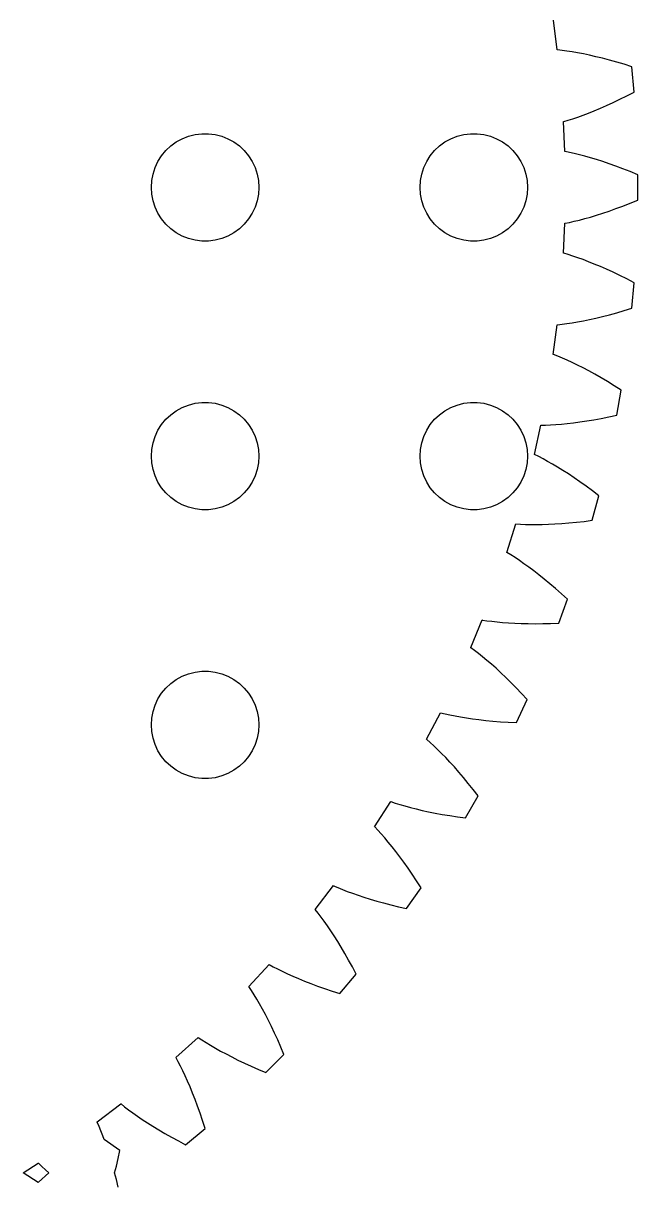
# Model space of a CAD drawing. Header units: metres. Extents: x -69 to 69, y 41 to 289.
# Drawn here: x 34.8 to 69.2, y 164.3 to 229.2 of the extents above; entities that cross this region are included whole.
import ezdxf

# ---------------------------------------------------------------- set-up
doc = ezdxf.new("R2010")
doc.units = ezdxf.units.M

msp = doc.modelspace()

# ---------------------------------------------------------------- linework, layer by layer
for p, q in [((64.6601, 227.67), (64.445, 229.327)), ((64.6716, 227.671), (64.6601, 227.67)), ((64.9271, 227.64), (64.6716, 227.671)), ((65.1998, 227.603), (64.9271, 227.64)), ((65.4896, 227.558), (65.1998, 227.603)), ((65.7962, 227.506), (65.4896, 227.558)), ((66.1196, 227.445), (65.7962, 227.506)), ((66.4595, 227.375), (66.1196, 227.445)), ((66.8157, 227.295), (66.4595, 227.375)), ((67.1879, 227.205), (66.8157, 227.295)), ((67.5759, 227.105), (67.1879, 227.205)), ((67.9795, 226.993), (67.5759, 227.105)), ((68.3983, 226.869), (67.9795, 226.993)), ((68.8321, 226.733), (68.3983, 226.869)), ((68.9556, 225.322), (68.8321, 226.733)), ((68.161, 224.918), (68.552, 225.112)), ((68.552, 225.112), (68.9556, 225.322)), ((66.7305, 224.278), (67.0674, 224.418)), ((67.0674, 224.418), (67.4184, 224.571)), ((67.4184, 224.571), (67.783, 224.738)), ((67.783, 224.738), (68.161, 224.918)), ((65.0127, 223.675), (65.0212, 223.676)), ((65.0826, 222.005), (65.0127, 223.675)), ((65.0212, 223.676), (65.2675, 223.75)), ((65.2675, 223.75), (65.5295, 223.834)), ((65.5295, 223.834), (65.8072, 223.928)), ((65.8072, 223.928), (66.1001, 224.033)), ((66.1001, 224.033), (66.4079, 224.15)), ((66.4079, 224.15), (66.7305, 224.278)), ((43.0877, 222.312), (43.3925, 222.533)), ((43.3925, 222.533), (43.7227, 222.714)), ((43.7227, 222.714), (44.0729, 222.853)), ((44.0729, 222.853), (44.4379, 222.947)), ((44.4379, 222.947), (44.8116, 222.994)), ((44.8116, 222.994), (45.1884, 222.994)), ((45.1884, 222.994), (45.5621, 222.947)), ((45.5621, 222.947), (45.927, 222.853)), ((45.927, 222.853), (46.2773, 222.714)), ((46.2773, 222.714), (46.6075, 222.533)), ((46.6075, 222.533), (46.9123, 222.312)), ((58.0877, 222.312), (58.3925, 222.533)), ((58.3925, 222.533), (58.7227, 222.714)), ((58.7227, 222.714), (59.0729, 222.853)), ((59.0729, 222.853), (59.4379, 222.947)), ((59.4379, 222.947), (59.8116, 222.994)), ((59.8116, 222.994), (60.1884, 222.994)), ((60.1884, 222.994), (60.5621, 222.947)), ((60.5621, 222.947), (60.927, 222.853)), ((60.927, 222.853), (61.2773, 222.714)), ((61.2773, 222.714), (61.6075, 222.533)), ((61.6075, 222.533), (61.9123, 222.312)), ((42.3711, 221.445), (42.5729, 221.763)), ((42.5729, 221.763), (42.8131, 222.054)), ((42.8131, 222.054), (43.0877, 222.312)), ((46.9123, 222.312), (47.1869, 222.054)), ((47.1869, 222.054), (47.427, 221.763)), ((47.427, 221.763), (47.6289, 221.445)), ((57.3711, 221.445), (57.5729, 221.763)), ((57.5729, 221.763), (57.8131, 222.054)), ((57.8131, 222.054), (58.0877, 222.312)), ((61.9123, 222.312), (62.1869, 222.054)), ((62.1869, 222.054), (62.427, 221.763)), ((62.427, 221.763), (62.6289, 221.445)), ((65.0941, 222.005), (65.0826, 222.005)), ((65.3459, 221.953), (65.0941, 222.005)), ((65.6144, 221.892), (65.3459, 221.953)), ((65.8992, 221.822), (65.6144, 221.892)), ((66.2001, 221.743), (65.8992, 221.822)), ((66.5169, 221.654), (66.2001, 221.743)), ((42.0942, 220.746), (42.2107, 221.104)), ((42.2107, 221.104), (42.3711, 221.445)), ((47.6289, 221.445), (47.7893, 221.104)), ((47.7893, 221.104), (47.9057, 220.746)), ((57.0942, 220.746), (57.2107, 221.104)), ((57.2107, 221.104), (57.3711, 221.445)), ((62.6289, 221.445), (62.7893, 221.104)), ((62.7893, 221.104), (62.9057, 220.746)), ((66.8494, 221.555), (66.5169, 221.654)), ((67.1973, 221.444), (66.8494, 221.555)), ((67.5602, 221.322), (67.1973, 221.444)), ((67.938, 221.188), (67.5602, 221.322)), ((68.3303, 221.042), (67.938, 221.188)), ((42.0237, 220.376), (42.0942, 220.746)), ((47.9057, 220.746), (47.9763, 220.376)), ((57.0237, 220.376), (57.0942, 220.746)), ((62.9057, 220.746), (62.9763, 220.376)), ((68.7367, 220.882), (68.3303, 221.042)), ((69.157, 220.708), (68.7367, 220.882)), ((69.157, 219.292), (69.157, 220.708)), ((42, 220), (42.0237, 220.376)), ((42.0237, 219.624), (42, 220)), ((47.9763, 220.376), (48, 220)), ((48, 220), (47.9763, 219.624)), ((57, 220), (57.0237, 220.376)), ((57.0237, 219.624), (57, 220)), ((62.9763, 220.376), (63, 220)), ((63, 220), (62.9763, 219.624)), ((42.0942, 219.254), (42.0237, 219.624)), ((42.2107, 218.896), (42.0942, 219.254)), ((47.9057, 219.254), (47.7893, 218.896)), ((47.9763, 219.624), (47.9057, 219.254)), ((57.0942, 219.254), (57.0237, 219.624)), ((57.2107, 218.896), (57.0942, 219.254)), ((62.9057, 219.254), (62.7893, 218.896)), ((62.9763, 219.624), (62.9057, 219.254)), ((68.7367, 219.118), (69.157, 219.292)), ((42.3711, 218.555), (42.2107, 218.896)), ((42.5729, 218.237), (42.3711, 218.555)), ((47.6289, 218.555), (47.427, 218.237)), ((47.7893, 218.896), (47.6289, 218.555)), ((57.3711, 218.555), (57.2107, 218.896)), ((57.5729, 218.237), (57.3711, 218.555)), ((62.6289, 218.555), (62.427, 218.237)), ((62.7893, 218.896), (62.6289, 218.555)), ((66.8494, 218.445), (67.1973, 218.556)), ((67.1973, 218.556), (67.5602, 218.678)), ((67.5602, 218.678), (67.938, 218.812)), ((67.938, 218.812), (68.3303, 218.958)), ((68.3303, 218.958), (68.7367, 219.118)), ((42.8131, 217.946), (42.5729, 218.237)), ((43.0877, 217.688), (42.8131, 217.946)), ((47.1869, 217.946), (46.9123, 217.688)), ((47.427, 218.237), (47.1869, 217.946)), ((57.8131, 217.946), (57.5729, 218.237)), ((58.0877, 217.688), (57.8131, 217.946)), ((62.1869, 217.946), (61.9123, 217.688)), ((62.427, 218.237), (62.1869, 217.946)), ((65.0096, 216.325), (65.0856, 217.995)), ((65.0856, 217.995), (65.0941, 217.995)), ((65.0941, 217.995), (65.3459, 218.047)), ((65.3459, 218.047), (65.6144, 218.108)), ((65.6144, 218.108), (65.8992, 218.178)), ((65.8992, 218.178), (66.2001, 218.257)), ((66.2001, 218.257), (66.5169, 218.346)), ((66.5169, 218.346), (66.8494, 218.445)), ((43.3925, 217.467), (43.0877, 217.688)), ((43.7227, 217.286), (43.3925, 217.467)), ((44.0729, 217.147), (43.7227, 217.286)), ((46.2773, 217.286), (45.927, 217.147)), ((46.6075, 217.467), (46.2773, 217.286)), ((46.9123, 217.688), (46.6075, 217.467)), ((58.3925, 217.467), (58.0877, 217.688)), ((58.7227, 217.286), (58.3925, 217.467)), ((59.0729, 217.147), (58.7227, 217.286)), ((61.2773, 217.286), (60.927, 217.147)), ((61.6075, 217.467), (61.2773, 217.286)), ((61.9123, 217.688), (61.6075, 217.467)), ((44.4379, 217.053), (44.0729, 217.147)), ((44.8116, 217.006), (44.4379, 217.053)), ((45.1884, 217.006), (44.8116, 217.006)), ((45.5621, 217.053), (45.1884, 217.006)), ((45.927, 217.147), (45.5621, 217.053)), ((59.4379, 217.053), (59.0729, 217.147)), ((59.8116, 217.006), (59.4379, 217.053)), ((60.1884, 217.006), (59.8116, 217.006)), ((60.5621, 217.053), (60.1884, 217.006)), ((60.927, 217.147), (60.5621, 217.053)), ((65.0212, 216.324), (65.0096, 216.325)), ((65.2675, 216.25), (65.0212, 216.324)), ((65.5295, 216.166), (65.2675, 216.25)), ((65.8072, 216.072), (65.5295, 216.166)), ((66.1001, 215.967), (65.8072, 216.072)), ((66.4079, 215.85), (66.1001, 215.967)), ((66.7305, 215.722), (66.4079, 215.85)), ((67.0674, 215.582), (66.7305, 215.722)), ((67.4184, 215.429), (67.0674, 215.582)), ((67.783, 215.262), (67.4184, 215.429)), ((68.161, 215.082), (67.783, 215.262)), ((68.552, 214.888), (68.161, 215.082)), ((68.9556, 214.678), (68.552, 214.888)), ((68.8321, 213.267), (68.9556, 214.678)), ((66.4595, 212.625), (66.8157, 212.705)), ((66.8157, 212.705), (67.1879, 212.795)), ((67.1879, 212.795), (67.5759, 212.895)), ((67.5759, 212.895), (67.9795, 213.007)), ((67.9795, 213.007), (68.3983, 213.131)), ((68.3983, 213.131), (68.8321, 213.267)), ((64.442, 210.673), (64.6632, 212.33)), ((64.6632, 212.33), (64.6716, 212.329)), ((64.6716, 212.329), (64.9271, 212.36)), ((64.9271, 212.36), (65.1998, 212.397)), ((65.1998, 212.397), (65.4896, 212.442)), ((65.4896, 212.442), (65.7962, 212.494)), ((65.7962, 212.494), (66.1196, 212.555)), ((66.1196, 212.555), (66.4595, 212.625)), ((64.4534, 210.671), (64.442, 210.673)), ((64.6922, 210.576), (64.4534, 210.671)), ((64.946, 210.469), (64.6922, 210.576)), ((65.2144, 210.351), (64.946, 210.469)), ((65.497, 210.221), (65.2144, 210.351)), ((65.7936, 210.078), (65.497, 210.221)), ((66.1037, 209.923), (65.7936, 210.078)), ((66.4271, 209.754), (66.1037, 209.923)), ((66.7634, 209.57), (66.4271, 209.754)), ((67.1122, 209.373), (66.7634, 209.57)), ((67.473, 209.16), (67.1122, 209.373)), ((67.8456, 208.932), (67.473, 209.16)), ((68.2294, 208.689), (67.8456, 208.932)), ((67.9834, 207.293), (68.2294, 208.689)), ((43.0877, 207.312), (43.3925, 207.533)), ((43.3925, 207.533), (43.7227, 207.714)), ((43.7227, 207.714), (44.0729, 207.853)), ((44.0729, 207.853), (44.4379, 207.947)), ((44.4379, 207.947), (44.8116, 207.994)), ((44.8116, 207.994), (45.1884, 207.994)), ((45.1884, 207.994), (45.5621, 207.947)), ((45.5621, 207.947), (45.927, 207.853)), ((45.927, 207.853), (46.2773, 207.714)), ((46.2773, 207.714), (46.6075, 207.533)), ((46.6075, 207.533), (46.9123, 207.312)), ((58.0877, 207.312), (58.3925, 207.533)), ((58.3925, 207.533), (58.7227, 207.714)), ((58.7227, 207.714), (59.0729, 207.853)), ((59.0729, 207.853), (59.4379, 207.947)), ((59.4379, 207.947), (59.8116, 207.994)), ((59.8116, 207.994), (60.1884, 207.994)), ((60.1884, 207.994), (60.5621, 207.947)), ((60.5621, 207.947), (60.927, 207.853)), ((60.927, 207.853), (61.2773, 207.714)), ((61.2773, 207.714), (61.6075, 207.533)), ((61.6075, 207.533), (61.9123, 207.312)), ((42.5729, 206.763), (42.8131, 207.054)), ((42.8131, 207.054), (43.0877, 207.312)), ((46.9123, 207.312), (47.1869, 207.054)), ((47.1869, 207.054), (47.427, 206.763)), ((57.5729, 206.763), (57.8131, 207.054)), ((57.8131, 207.054), (58.0877, 207.312)), ((61.9123, 207.312), (62.1869, 207.054)), ((62.1869, 207.054), (62.427, 206.763)), ((64.8917, 206.788), (65.2191, 206.821)), ((65.2191, 206.821), (65.5638, 206.861)), ((65.5638, 206.861), (65.9256, 206.909)), ((65.9256, 206.909), (66.3042, 206.966)), ((66.3042, 206.966), (66.6995, 207.033)), ((66.6995, 207.033), (67.1113, 207.109)), ((67.1113, 207.109), (67.5393, 207.196)), ((67.5393, 207.196), (67.9834, 207.293)), ((42.2107, 206.104), (42.3711, 206.445)), ((42.3711, 206.445), (42.5729, 206.763)), ((47.427, 206.763), (47.6289, 206.445)), ((47.6289, 206.445), (47.7893, 206.104)), ((57.2107, 206.104), (57.3711, 206.445)), ((57.3711, 206.445), (57.5729, 206.763)), ((62.427, 206.763), (62.6289, 206.445)), ((62.6289, 206.445), (62.7893, 206.104)), ((63.3838, 205.092), (63.7487, 206.723)), ((63.7487, 206.723), (63.757, 206.722)), ((63.757, 206.722), (64.0141, 206.73)), ((64.0141, 206.73), (64.289, 206.743)), ((64.289, 206.743), (64.5816, 206.762)), ((64.5816, 206.762), (64.8917, 206.788)), ((42.0237, 205.376), (42.0942, 205.746)), ((42.0942, 205.746), (42.2107, 206.104)), ((47.7893, 206.104), (47.9057, 205.746)), ((47.9057, 205.746), (47.9763, 205.376)), ((57.0237, 205.376), (57.0942, 205.746)), ((57.0942, 205.746), (57.2107, 206.104)), ((62.7893, 206.104), (62.9057, 205.746)), ((62.9057, 205.746), (62.9763, 205.376)), ((42, 205), (42.0237, 205.376)), ((42.0237, 204.624), (42, 205)), ((47.9763, 205.376), (48, 205)), ((48, 205), (47.9763, 204.624)), ((57, 205), (57.0237, 205.376)), ((57.0237, 204.624), (57, 205)), ((62.9763, 205.376), (63, 205)), ((63, 205), (62.9763, 204.624)), ((63.3951, 205.089), (63.3838, 205.092)), ((63.6247, 204.973), (63.3951, 205.089)), ((63.8682, 204.845), (63.6247, 204.973)), ((42.0942, 204.254), (42.0237, 204.624)), ((42.2107, 203.896), (42.0942, 204.254)), ((47.9057, 204.254), (47.7893, 203.896)), ((47.9763, 204.624), (47.9057, 204.254)), ((57.0942, 204.254), (57.0237, 204.624)), ((57.2107, 203.896), (57.0942, 204.254)), ((62.9057, 204.254), (62.7893, 203.896)), ((62.9763, 204.624), (62.9057, 204.254)), ((64.1252, 204.704), (63.8682, 204.845)), ((64.3954, 204.55), (64.1252, 204.704)), ((64.6785, 204.382), (64.3954, 204.55)), ((64.9739, 204.2), (64.6785, 204.382)), ((42.3711, 203.555), (42.2107, 203.896)), ((47.7893, 203.896), (47.6289, 203.555)), ((57.3711, 203.555), (57.2107, 203.896)), ((62.7893, 203.896), (62.6289, 203.555)), ((65.2813, 204.003), (64.9739, 204.2)), ((65.6004, 203.791), (65.2813, 204.003)), ((65.9306, 203.564), (65.6004, 203.791)), ((42.5729, 203.237), (42.3711, 203.555)), ((42.8131, 202.946), (42.5729, 203.237)), ((43.0877, 202.688), (42.8131, 202.946)), ((47.1869, 202.946), (46.9123, 202.688)), ((47.427, 203.237), (47.1869, 202.946)), ((47.6289, 203.555), (47.427, 203.237)), ((57.5729, 203.237), (57.3711, 203.555)), ((57.8131, 202.946), (57.5729, 203.237)), ((58.0877, 202.688), (57.8131, 202.946)), ((62.1869, 202.946), (61.9123, 202.688)), ((62.427, 203.237), (62.1869, 202.946)), ((62.6289, 203.555), (62.427, 203.237)), ((66.2715, 203.321), (65.9306, 203.564)), ((66.6228, 203.061), (66.2715, 203.321)), ((66.9839, 202.785), (66.6228, 203.061)), ((43.3925, 202.467), (43.0877, 202.688)), ((43.7227, 202.286), (43.3925, 202.467)), ((44.0729, 202.147), (43.7227, 202.286)), ((46.2773, 202.286), (45.927, 202.147)), ((46.6075, 202.467), (46.2773, 202.286)), ((46.9123, 202.688), (46.6075, 202.467)), ((58.3925, 202.467), (58.0877, 202.688)), ((58.7227, 202.286), (58.3925, 202.467)), ((59.0729, 202.147), (58.7227, 202.286)), ((61.2773, 202.286), (60.927, 202.147)), ((61.6075, 202.467), (61.2773, 202.286)), ((61.9123, 202.688), (61.6075, 202.467)), ((66.6172, 201.417), (66.9839, 202.785)), ((44.4379, 202.053), (44.0729, 202.147)), ((44.8116, 202.006), (44.4379, 202.053)), ((45.1884, 202.006), (44.8116, 202.006)), ((45.5621, 202.053), (45.1884, 202.006)), ((45.927, 202.147), (45.5621, 202.053)), ((59.4379, 202.053), (59.0729, 202.147)), ((59.8116, 202.006), (59.4379, 202.053)), ((60.1884, 202.006), (59.8116, 202.006)), ((60.5621, 202.053), (60.1884, 202.006)), ((60.927, 202.147), (60.5621, 202.053)), ((61.8433, 199.624), (62.349, 201.218)), ((62.349, 201.218), (62.3571, 201.215)), ((62.3571, 201.215), (62.614, 201.201)), ((62.614, 201.201), (62.889, 201.191)), ((62.889, 201.191), (63.1821, 201.184)), ((63.1821, 201.184), (63.4933, 201.183)), ((63.4933, 201.183), (63.8223, 201.187)), ((63.8223, 201.187), (64.1692, 201.197)), ((64.1692, 201.197), (64.5338, 201.213)), ((64.5338, 201.213), (64.9159, 201.237)), ((64.9159, 201.237), (65.3155, 201.269)), ((65.3155, 201.269), (65.7324, 201.309)), ((65.7324, 201.309), (66.1664, 201.358)), ((66.1664, 201.358), (66.6172, 201.417)), ((61.8543, 199.621), (61.8433, 199.624)), ((62.0729, 199.485), (61.8543, 199.621)), ((62.3043, 199.336), (62.0729, 199.485)), ((62.5481, 199.173), (62.3043, 199.336)), ((62.8038, 198.996), (62.5481, 199.173)), ((63.0711, 198.804), (62.8038, 198.996)), ((63.3495, 198.597), (63.0711, 198.804)), ((63.6387, 198.374), (63.3495, 198.597)), ((63.938, 198.136), (63.6387, 198.374)), ((64.2472, 197.88), (63.938, 198.136)), ((64.5657, 197.608), (64.2472, 197.88)), ((64.893, 197.319), (64.5657, 197.608)), ((65.2286, 197.013), (64.893, 197.319)), ((64.7441, 195.681), (65.2286, 197.013)), ((59.8321, 194.312), (60.4747, 195.855)), ((60.4747, 195.855), (60.4826, 195.852)), ((60.4826, 195.852), (60.7373, 195.816)), ((60.7373, 195.816), (61.0103, 195.781)), ((61.0103, 195.781), (61.3018, 195.749)), ((61.3018, 195.749), (61.6116, 195.72)), ((61.6116, 195.72), (61.9398, 195.696)), ((61.9398, 195.696), (62.2862, 195.675)), ((62.2862, 195.675), (62.6508, 195.66)), ((62.6508, 195.66), (63.0336, 195.651)), ((63.0336, 195.651), (63.4344, 195.647)), ((63.4344, 195.647), (63.8532, 195.651)), ((63.8532, 195.651), (64.2898, 195.662)), ((64.2898, 195.662), (64.7441, 195.681)), ((59.8428, 194.307), (59.8321, 194.312)), ((60.0487, 194.153), (59.8428, 194.307)), ((60.2662, 193.985), (60.0487, 194.153)), ((60.4949, 193.801), (60.2662, 193.985)), ((60.7342, 193.602), (60.4949, 193.801)), ((60.9838, 193.388), (60.7342, 193.602)), ((61.2431, 193.157), (60.9838, 193.388)), ((43.3925, 192.533), (43.7227, 192.714)), ((43.7227, 192.714), (44.0729, 192.853)), ((44.0729, 192.853), (44.4379, 192.947)), ((44.4379, 192.947), (44.8116, 192.994)), ((44.8116, 192.994), (45.1884, 192.994)), ((45.1884, 192.994), (45.5621, 192.947)), ((45.5621, 192.947), (45.927, 192.853)), ((45.927, 192.853), (46.2773, 192.714)), ((46.2773, 192.714), (46.6075, 192.533)), ((61.5117, 192.91), (61.2431, 193.157)), ((61.7891, 192.646), (61.5117, 192.91)), ((62.0749, 192.365), (61.7891, 192.646)), ((42.5729, 191.763), (42.8131, 192.054)), ((42.8131, 192.054), (43.0877, 192.312)), ((43.0877, 192.312), (43.3925, 192.533)), ((46.6075, 192.533), (46.9123, 192.312)), ((46.9123, 192.312), (47.1869, 192.054)), ((47.1869, 192.054), (47.427, 191.763)), ((62.3684, 192.066), (62.0749, 192.365)), ((62.6693, 191.75), (62.3684, 192.066)), ((42.2107, 191.104), (42.3711, 191.445)), ((42.3711, 191.445), (42.5729, 191.763)), ((47.427, 191.763), (47.6289, 191.445)), ((47.6289, 191.445), (47.7893, 191.104)), ((62.3782, 190.131), (62.9769, 191.415)), ((62.9769, 191.415), (62.6693, 191.75)), ((42.0237, 190.376), (42.0942, 190.746)), ((42.0942, 190.746), (42.2107, 191.104)), ((47.7893, 191.104), (47.9057, 190.746)), ((47.9057, 190.746), (47.9763, 190.376)), ((57.3656, 189.195), (58.1403, 190.676)), ((58.1403, 190.676), (58.1478, 190.673)), ((58.1478, 190.673), (58.3983, 190.614)), ((58.3983, 190.614), (58.6674, 190.556)), ((42, 190), (42.0237, 190.376)), ((42.0237, 189.624), (42, 190)), ((47.9763, 190.376), (48, 190)), ((48, 190), (47.9763, 189.624)), ((58.6674, 190.556), (58.9549, 190.499)), ((58.9549, 190.499), (59.2611, 190.443)), ((59.2611, 190.443), (59.5858, 190.39)), ((59.5858, 190.39), (59.9291, 190.339)), ((59.9291, 190.339), (60.291, 190.292)), ((60.291, 190.292), (60.6715, 190.249)), ((60.6715, 190.249), (61.0706, 190.211)), ((61.0706, 190.211), (61.4881, 190.178)), ((61.4881, 190.178), (61.924, 190.151)), ((61.924, 190.151), (62.3782, 190.131)), ((42.0942, 189.254), (42.0237, 189.624)), ((47.9763, 189.624), (47.9057, 189.254)), ((42.2107, 188.896), (42.0942, 189.254)), ((42.3711, 188.555), (42.2107, 188.896)), ((47.7893, 188.896), (47.6289, 188.555)), ((47.9057, 189.254), (47.7893, 188.896)), ((57.3758, 189.19), (57.3656, 189.195)), ((57.5675, 189.018), (57.3758, 189.19)), ((57.7695, 188.831), (57.5675, 189.018)), ((57.9813, 188.628), (57.7695, 188.831)), ((42.5729, 188.237), (42.3711, 188.555)), ((42.8131, 187.946), (42.5729, 188.237)), ((47.427, 188.237), (47.1869, 187.946)), ((47.6289, 188.555), (47.427, 188.237)), ((58.2024, 188.409), (57.9813, 188.628)), ((58.4323, 188.174), (58.2024, 188.409)), ((58.6705, 187.922), (58.4323, 188.174)), ((43.0877, 187.688), (42.8131, 187.946)), ((43.3925, 187.467), (43.0877, 187.688)), ((43.7227, 187.286), (43.3925, 187.467)), ((46.6075, 187.467), (46.2773, 187.286)), ((46.9123, 187.688), (46.6075, 187.467)), ((47.1869, 187.946), (46.9123, 187.688)), ((58.9166, 187.652), (58.6705, 187.922)), ((59.17, 187.365), (58.9166, 187.652)), ((59.4301, 187.06), (59.17, 187.365)), ((44.0729, 187.147), (43.7227, 187.286)), ((44.4379, 187.053), (44.0729, 187.147)), ((44.8116, 187.006), (44.4379, 187.053)), ((45.1884, 187.006), (44.8116, 187.006)), ((45.5621, 187.053), (45.1884, 187.006)), ((45.927, 187.147), (45.5621, 187.053)), ((46.2773, 187.286), (45.927, 187.147)), ((59.6965, 186.737), (59.4301, 187.06)), ((59.9686, 186.395), (59.6965, 186.737)), ((60.2459, 186.035), (59.9686, 186.395)), ((54.4625, 184.313), (55.3633, 185.721)), ((55.3633, 185.721), (55.3705, 185.716)), ((55.3705, 185.716), (55.615, 185.636)), ((55.615, 185.636), (55.8779, 185.555)), ((55.8779, 185.555), (56.1594, 185.473)), ((56.1594, 185.473), (56.4595, 185.391)), ((59.5376, 184.808), (60.2459, 186.035)), ((56.4595, 185.391), (56.7783, 185.309)), ((56.7783, 185.309), (57.116, 185.229)), ((57.116, 185.229), (57.4724, 185.151)), ((57.4724, 185.151), (57.8477, 185.075)), ((57.8477, 185.075), (58.2419, 185.002)), ((58.2419, 185.002), (58.655, 184.933)), ((58.655, 184.933), (59.0869, 184.868)), ((59.0869, 184.868), (59.5376, 184.808)), ((54.4722, 184.306), (54.4625, 184.313)), ((54.6482, 184.119), (54.4722, 184.306)), ((54.8331, 183.915), (54.6482, 184.119)), ((55.0264, 183.694), (54.8331, 183.915)), ((55.2276, 183.457), (55.0264, 183.694)), ((55.4361, 183.202), (55.2276, 183.457)), ((55.6515, 182.93), (55.4361, 183.202)), ((55.8731, 182.64), (55.6515, 182.93)), ((56.1005, 182.332), (55.8731, 182.64)), ((56.3331, 182.006), (56.1005, 182.332)), ((56.5703, 181.661), (56.3331, 182.006)), ((56.8116, 181.297), (56.5703, 181.661)), ((51.1449, 179.702), (52.165, 181.026)), ((52.165, 181.026), (52.1718, 181.021)), ((52.1718, 181.021), (52.4083, 180.92)), ((52.4083, 180.92), (52.6631, 180.816)), ((56.2438, 179.753), (57.0564, 180.913)), ((57.0564, 180.913), (56.8116, 181.297)), ((52.6631, 180.816), (52.9364, 180.709)), ((52.9364, 180.709), (53.2282, 180.602)), ((53.2282, 180.602), (53.5388, 180.493)), ((53.5388, 180.493), (53.8681, 180.383)), ((53.8681, 180.383), (54.2164, 180.274)), ((54.2164, 180.274), (54.5837, 180.166)), ((51.154, 179.694), (51.1449, 179.702)), ((51.313, 179.492), (51.154, 179.694)), ((54.5837, 180.166), (54.97, 180.059)), ((54.97, 180.059), (55.3755, 179.954)), ((55.3755, 179.954), (55.8001, 179.852)), ((55.8001, 179.852), (56.2438, 179.753)), ((51.4794, 179.273), (51.313, 179.492)), ((51.6528, 179.037), (51.4794, 179.273)), ((51.8325, 178.783), (51.6528, 179.037)), ((52.0181, 178.511), (51.8325, 178.783)), ((52.2088, 178.221), (52.0181, 178.511)), ((52.4044, 177.913), (52.2088, 178.221)), ((52.604, 177.586), (52.4044, 177.913)), ((52.8073, 177.241), (52.604, 177.586)), ((53.0135, 176.876), (52.8073, 177.241)), ((47.438, 175.397), (48.5697, 176.628)), ((48.5697, 176.628), (48.576, 176.622)), ((48.576, 176.622), (48.8028, 176.501)), ((48.8028, 176.501), (49.0476, 176.375)), ((49.0476, 176.375), (49.3106, 176.245)), ((53.2222, 176.492), (53.0135, 176.876)), ((53.4326, 176.089), (53.2222, 176.492)), ((49.3106, 176.245), (49.5919, 176.112)), ((49.5919, 176.112), (49.8918, 175.977)), ((49.8918, 175.977), (50.2103, 175.839)), ((50.2103, 175.839), (50.5478, 175.7)), ((50.5478, 175.7), (50.9042, 175.56)), ((52.522, 175.004), (53.4326, 176.089)), ((47.4464, 175.389), (47.438, 175.397)), ((47.5872, 175.174), (47.4464, 175.389)), ((47.7339, 174.941), (47.5872, 175.174)), ((50.9042, 175.56), (51.2798, 175.42)), ((51.2798, 175.42), (51.6745, 175.28)), ((51.6745, 175.28), (52.0886, 175.141)), ((52.0886, 175.141), (52.522, 175.004)), ((47.886, 174.691), (47.7339, 174.941)), ((48.0429, 174.422), (47.886, 174.691)), ((48.2041, 174.135), (48.0429, 174.422)), ((48.3689, 173.83), (48.2041, 174.135)), ((48.5368, 173.506), (48.3689, 173.83)), ((48.7072, 173.163), (48.5368, 173.506)), ((48.8796, 172.801), (48.7072, 173.163)), ((43.3701, 171.433), (44.6047, 172.56)), ((44.6047, 172.56), (44.6105, 172.554)), ((44.6105, 172.554), (44.8259, 172.413)), ((49.0533, 172.42), (48.8796, 172.801)), ((44.8259, 172.413), (45.0588, 172.266)), ((45.0588, 172.266), (45.3094, 172.114)), ((45.3094, 172.114), (45.5781, 171.957)), ((45.5781, 171.957), (45.865, 171.796)), ((49.2277, 172.019), (49.0533, 172.42)), ((49.4023, 171.599), (49.2277, 172.019)), ((43.3778, 171.424), (43.3701, 171.433)), ((43.4993, 171.197), (43.3778, 171.424)), ((43.6252, 170.952), (43.4993, 171.197)), ((45.865, 171.796), (46.1704, 171.631)), ((46.1704, 171.631), (46.4944, 171.463)), ((46.4944, 171.463), (46.8373, 171.293)), ((46.8373, 171.293), (47.1992, 171.12)), ((48.4005, 170.598), (49.4023, 171.599)), ((43.7548, 170.689), (43.6252, 170.952)), ((43.8877, 170.408), (43.7548, 170.689)), ((47.1992, 171.12), (47.5803, 170.947)), ((47.5803, 170.947), (47.9807, 170.772)), ((47.9807, 170.772), (48.4005, 170.598)), ((44.0232, 170.108), (43.8877, 170.408)), ((44.1608, 169.79), (44.0232, 170.108)), ((44.2999, 169.452), (44.1608, 169.79)), ((44.4397, 169.096), (44.2999, 169.452)), ((38.9722, 167.837), (40.3003, 168.853)), ((40.3003, 168.853), (40.3055, 168.846)), ((40.3055, 168.846), (40.5078, 168.687)), ((40.5078, 168.687), (40.727, 168.521)), ((44.5799, 168.72), (44.4397, 169.096)), ((44.7197, 168.325), (44.5799, 168.72)), ((40.727, 168.521), (40.9635, 168.347)), ((40.9635, 168.347), (41.2175, 168.167)), ((41.2175, 168.167), (41.4892, 167.982)), ((41.4892, 167.982), (41.7791, 167.791)), ((44.8586, 167.911), (44.7197, 168.325)), ((38.9791, 167.828), (38.9722, 167.837)), ((39.0803, 167.592), (38.9791, 167.828)), ((39.1844, 167.337), (39.0803, 167.592)), ((39.2906, 167.064), (39.1844, 167.337)), ((41.7791, 167.791), (42.0872, 167.596)), ((42.0872, 167.596), (42.414, 167.396)), ((42.414, 167.396), (42.7595, 167.193)), ((43.9107, 166.567), (44.9959, 167.478)), ((44.9959, 167.478), (44.8586, 167.911)), ((39.3654, 166.861), (39.2906, 167.064)), ((40.2471, 166.244), (39.3654, 166.861)), ((42.7595, 167.193), (43.124, 166.986)), ((43.124, 166.986), (43.5076, 166.778)), ((43.5076, 166.778), (43.9107, 166.567)), ((40.1481, 165.8), (40.2471, 166.244)), ((34.8466, 165), (35.6891, 165.535)), ((35.6891, 165.535), (35.6938, 165.528)), ((35.6938, 165.528), (35.8814, 165.352)), ((35.8814, 165.352), (36.0853, 165.167)), ((39.9487, 165), (40.0458, 165.375)), ((40.0458, 165.375), (40.1481, 165.8)), ((35.6875, 164.462), (34.8466, 165)), ((36.0853, 164.833), (35.8814, 164.648)), ((36.0853, 165.167), (36.2756, 165)), ((36.2756, 165), (36.0853, 164.833)), ((40.0458, 164.625), (39.9487, 165)), ((35.6938, 164.472), (35.6875, 164.462)), ((35.8814, 164.648), (35.6938, 164.472)), ((40.1481, 164.2), (40.0458, 164.625))]:
    msp.add_line(p, q)

doc.saveas('drawing.dxf')
